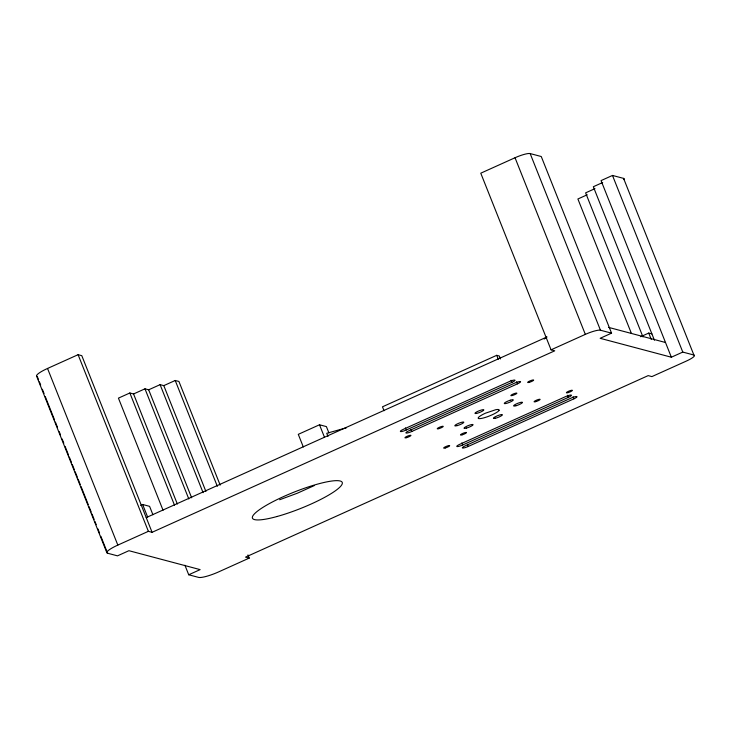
<?xml version="1.0" encoding="UTF-8"?>
<svg xmlns="http://www.w3.org/2000/svg" width="731" height="731" viewBox="0 0 731 731"><rect width="100%" height="100%" fill="white"/><g stroke="black" fill="none" stroke-linecap="round" stroke-linejoin="round"><path stroke-width="1.1" d="M544.202 339.038L546.834 336.973M314.284 485.585L297.371 493.206L279.635 499.757M36.797 376.355A17.078 3.116 -21.7 0 1 47.533 368.461L78.098 354.69L81.79 355.668L152.085 532.305L554.756 350.807L551.055 349.829L480.77 173.192L515.035 157.741A12.893 2.348 -21.7 0 1 530.158 153.574L541.26 156.525L611.555 333.162L600.133 338.307L671.36 357.221L682.781 352.077L693.883 355.019L623.589 178.391L612.487 175.44L601.065 180.594L671.36 357.221M220.177 485.119L178.921 381.463L175.221 380.485L163.799 385.63L160.098 384.652L148.676 389.797L144.976 388.819L133.554 393.963L129.853 392.986L118.431 398.13L163.05 510.247M602.691 182.512L593.344 186.725L654.428 340.226M594.97 188.644L585.622 192.856L642.933 336.872M587.24 194.775L577.892 198.987L631.383 333.382M140.644 505.395L142.646 504.491L149.581 506.336L152.925 514.752M328.904 432.916L326.401 426.602L319.502 424.775L298.285 434.342L303.31 446.961M500.47 358.948L499.3 356.006L496.714 355.321L382.477 406.811L384.04 410.731M146.227 517.585L546.825 337.028M100.86 536.298L107.594 553.221A17.078 3.116 -21.7 0 1 117.828 545.098L148.384 531.327L152.085 532.305M551.055 349.829L585.33 334.378A12.893 2.348 -21.7 0 1 600.453 330.211L611.555 333.162M406.235 430.011L511.901 382.386A4.834 0.877 -21.7 0 0 514.798 380.083A4.834 0.877 -21.7 0 0 509.123 381.646L403.457 429.271A4.834 0.877 -21.7 0 0 400.35 431.409A4.834 0.877 -21.7 0 0 403.905 430.925L406.235 430.011L405.394 427.909M411.781 431.482L517.447 383.857A4.834 0.877 -21.7 0 0 520.344 381.555A4.834 0.877 -21.7 0 0 514.679 383.117L409.013 430.751A4.834 0.877 -21.7 0 0 406.116 433.044A4.834 0.877 -21.7 0 0 411.781 431.482L410.95 429.38M640.648 336.717L648.726 333.071L651.915 333.921M462.659 444.996L568.325 397.372A4.834 0.877 -21.7 0 0 571.222 395.069A4.834 0.877 -21.7 0 0 565.556 396.631L459.89 444.256A4.834 0.877 -21.7 0 0 456.994 446.559A4.834 0.877 -21.7 0 0 462.659 444.996L461.828 442.895M468.215 446.467L573.881 398.843A4.834 0.877 -21.7 0 0 576.777 396.54A4.834 0.877 -21.7 0 0 571.103 398.103L465.437 445.736A4.834 0.877 -21.7 0 0 462.54 448.03A4.834 0.877 -21.7 0 0 468.215 446.467L467.374 444.366M184.934 565.246L188.717 574.767L200.148 569.623L128.912 550.699L117.49 555.852L107.594 553.221M247.955 554.93L249.216 558.1L218.66 571.88A17.078 3.116 -21.7 0 1 198.622 577.399L188.717 574.767M346.467 427.781L326.739 433.282L328 436.434M608.521 327.369L665.502 342.501M249.216 558.1L245.515 557.123L648.187 375.615L651.888 376.602L686.162 361.16A12.893 2.348 -21.7 0 0 693.883 355.019M612.487 175.44L682.781 352.077M648.726 333.071L651.239 339.376M530.158 153.574L600.453 330.211M515.035 157.741L585.33 334.378M573.04 396.741L573.881 398.843M567.494 395.27L568.325 397.372M516.616 381.756L517.447 383.857M511.06 380.284L511.901 382.386M496.714 355.321L498.277 359.241M319.502 424.775L324.527 437.394M175.221 380.485L217.335 486.316M163.799 385.63L205.914 491.46M160.098 384.652L203.081 492.667M148.676 389.797L191.659 497.811M144.976 388.819L188.799 498.953M133.554 393.963L177.35 504.024M129.853 392.986L174.49 505.158M142.646 504.491L147.662 517.109M78.098 354.69L148.384 531.327M47.533 368.461L117.828 545.098M37.299 376.584L38.569 379.764M39.41 381.874L40.671 385.045M42.352 389.276L44.034 393.506M45.304 396.686L54.56 419.95M55.401 422.07L57.502 427.361M59.193 431.592L60.454 434.762M62.135 438.993L63.816 443.224M65.086 446.394L68.449 454.856M69.29 456.976L71.4 462.257M72.241 464.377L74.343 469.667M75.183 471.778L77.285 477.069M78.135 479.18L80.236 484.47M81.077 486.59L88.232 504.573M89.072 506.684L91.183 511.974M92.024 514.085L94.125 519.375M94.966 521.495L96.227 524.666M97.917 528.897L99.599 533.127M36.55 376.017L106.845 552.654M623.589 178.391A12.893 2.348 -21.7 0 1 623.908 179.57M498.944 410.584L498.021 411.48A11.276 2.056 -21.7 0 1 491.908 414.916L489.213 416.058A11.276 2.056 -21.7 0 1 481.628 418.388L479.847 418.635A11.276 2.056 -21.7 0 1 485.43 413.198L495.709 409.725A11.276 2.056 -21.7 0 1 498.944 410.584M510.229 400.232L509.078 400.625A4.834 0.877 -21.7 0 0 504.353 403.558L504.728 403.649A4.834 0.877 -21.7 0 0 512.157 401.017A4.834 0.877 -21.7 0 0 510.229 400.232M476.575 413.408A4.77 0.868 -21.7 0 0 483.794 410.082A4.77 0.868 -21.7 0 0 477.882 411.315A4.77 0.868 -21.7 0 0 476.575 413.408M495.536 418.233A4.834 0.877 -21.7 0 0 502.416 414.824A4.834 0.877 -21.7 0 0 495.801 416.496A4.834 0.877 -21.7 0 0 495.536 418.233M466.515 428.064A4.834 0.877 -21.7 0 0 473.058 424.665A4.834 0.877 -21.7 0 0 466.113 426.575A4.834 0.877 -21.7 0 0 466.515 428.064M457.259 425.606A4.834 0.877 -21.7 0 0 463.81 422.207A4.834 0.877 -21.7 0 0 456.866 424.126A4.834 0.877 -21.7 0 0 457.259 425.606M516.004 405.742A4.761 0.868 -21.7 0 0 522.455 402.397A4.761 0.868 -21.7 0 0 515.611 404.28A4.761 0.868 -21.7 0 0 516.004 405.742M406.573 437.659A3.226 0.585 -21.7 0 0 410.941 435.393A3.226 0.585 -21.7 0 0 406.308 436.672A3.226 0.585 -21.7 0 0 406.573 437.659M445.316 447.939A3.226 0.585 -21.7 0 0 449.675 445.682A3.226 0.585 -21.7 0 0 445.042 446.952A3.226 0.585 -21.7 0 0 445.316 447.939M568.033 392.629A3.226 0.585 -21.7 0 0 572.391 390.363A3.226 0.585 -21.7 0 0 567.759 391.642A3.226 0.585 -21.7 0 0 568.033 392.629M529.29 382.34A3.226 0.585 -21.7 0 0 533.657 380.083A3.226 0.585 -21.7 0 0 529.025 381.354A3.226 0.585 -21.7 0 0 529.29 382.34M438.865 428.649A3.226 0.585 -21.7 0 0 443.233 426.383A3.226 0.585 -21.7 0 0 438.6 427.662A3.226 0.585 -21.7 0 0 438.865 428.649M535.741 401.639A3.226 0.585 -21.7 0 0 540.099 399.373A3.226 0.585 -21.7 0 0 535.467 400.652A3.226 0.585 -21.7 0 0 535.741 401.639M462.111 434.826A3.226 0.585 -21.7 0 0 466.469 432.56A3.226 0.585 -21.7 0 0 461.846 433.839A3.226 0.585 -21.7 0 0 462.111 434.826M512.495 395.462A3.226 0.585 -21.7 0 0 516.863 393.196A3.226 0.585 -21.7 0 0 512.23 394.475A3.226 0.585 -21.7 0 0 512.495 395.462M277.268 516.442A48.337 8.809 -21.7 0 0 342.272 482.515A48.337 8.809 -21.7 0 0 272.444 501.95A48.337 8.809 -21.7 0 0 277.268 516.442"/></g></svg>
